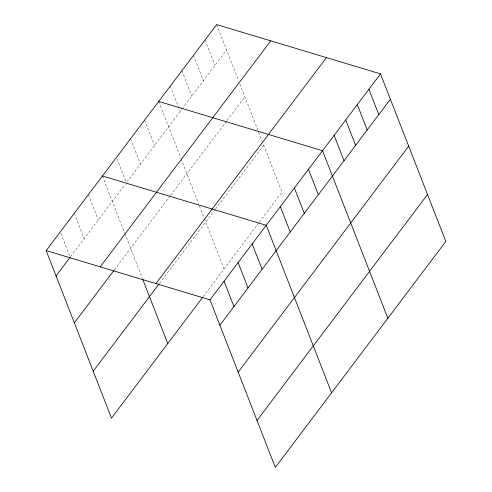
<?xml version="1.0" encoding="UTF-8"?>
<svg xmlns="http://www.w3.org/2000/svg" width="492" height="492" viewBox="0 0 492 492"><rect width="100%" height="100%" fill="white"/><g stroke="black" fill="none" stroke-linecap="round" stroke-linejoin="round"><path stroke-width="0.37" stroke-dasharray="2.46 1.84" d="M70.584 256.695L125.491 183.928M126.85 182.126L181.53 109.654M181.978 109.064L226.572 49.963M114.292 269.942L170.103 195.97M170.558 195.367L226.584 121.118M227.027 120.528L244.868 96.887M159.457 283.404L215.109 209.647M215.551 209.057L263.712 145.226M203.159 296.645L258.817 222.882M259.266 222.292L282.008 192.151L262.347 141.727M216.683 24.6L238.768 81.248M239.875 84.089L262.076 141.026M205.09 39.969L214.979 65.331M193.491 55.332L203.38 80.694M181.899 70.7L191.788 96.063M170.306 86.063L180.195 111.432M158.707 101.432L180.798 158.08M181.074 158.787L198.639 203.842M199.457 205.945L204.1 217.858M204.377 218.559L224.032 268.983M144.642 120.073L154.531 145.441M130.577 138.719L140.466 164.082M117.059 158.768L126.124 182.022M102.441 176.007L124.525 232.648M124.802 233.362L142.373 278.417M88.375 194.648L98.265 220.01M74.31 213.288L84.2 238.657M60.793 233.343L69.858 256.59"/><path stroke-width="0.74" d="M46.174 250.576L216.683 24.6L380.501 73.874L445.826 241.424L275.317 467.4L209.992 299.849L46.174 250.576L111.5 418.126L202.71 297.248M56.063 275.938L70.128 257.298M100.233 266.836L270.741 40.861M74.36 322.863L113.837 270.538M155.933 283.589L326.442 57.613M93.203 371.208L159.002 284.007M209.992 299.849L380.501 73.874M219.881 325.212L390.39 99.236M238.177 372.137L408.686 146.161M257.021 420.476L427.53 194.5M158.707 101.432L322.531 150.706L387.856 318.256M102.441 176.007L266.258 225.275L331.583 392.825M368.908 89.236L378.797 114.605M357.309 104.605L367.198 129.968M345.716 119.974L355.605 145.337M334.123 135.337L344.013 160.7M308.459 169.346L318.349 194.709M294.394 187.993L304.284 213.356M280.329 206.634L290.219 231.996M252.193 243.921L262.082 269.284M238.128 262.562L248.017 287.925M224.057 281.209L233.946 306.571M142.643 279.118L167.766 343.557"/></g></svg>
